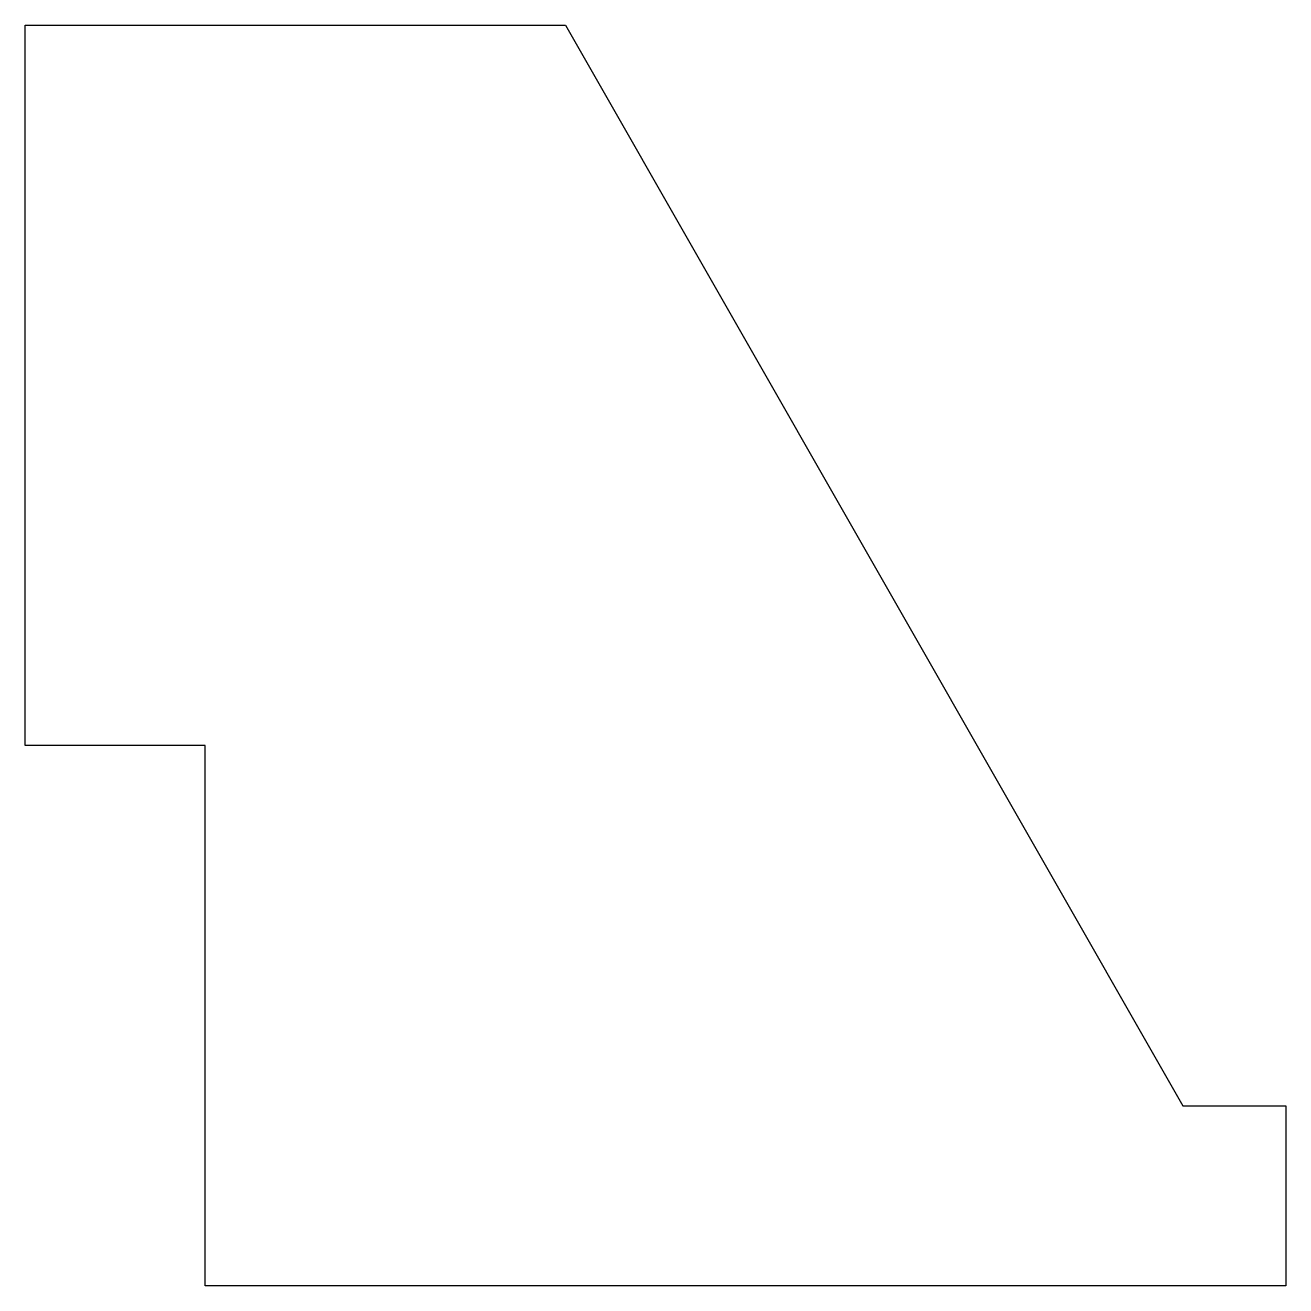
# Model space of a CAD drawing. Header units: millimetres. Extents: x -45 to -10, y 0 to 35.
import ezdxf

# ---------------------------------------------------------------- set-up
doc = ezdxf.new("R2010")
doc.units = ezdxf.units.MM
doc.layers.get('0').update_dxf_attribs({"linetype": 'CONTINUOUS'})

msp = doc.modelspace()

# ---------------------------------------------------------------- linework, layer by layer
msp.add_lwpolyline([(-10, 0), (-40, 0), (-40, 15), (-45, 15), (-45, 35), (-30, 35), (-12.857, 5), (-10, 5)], close=True)

doc.saveas('drawing.dxf')
